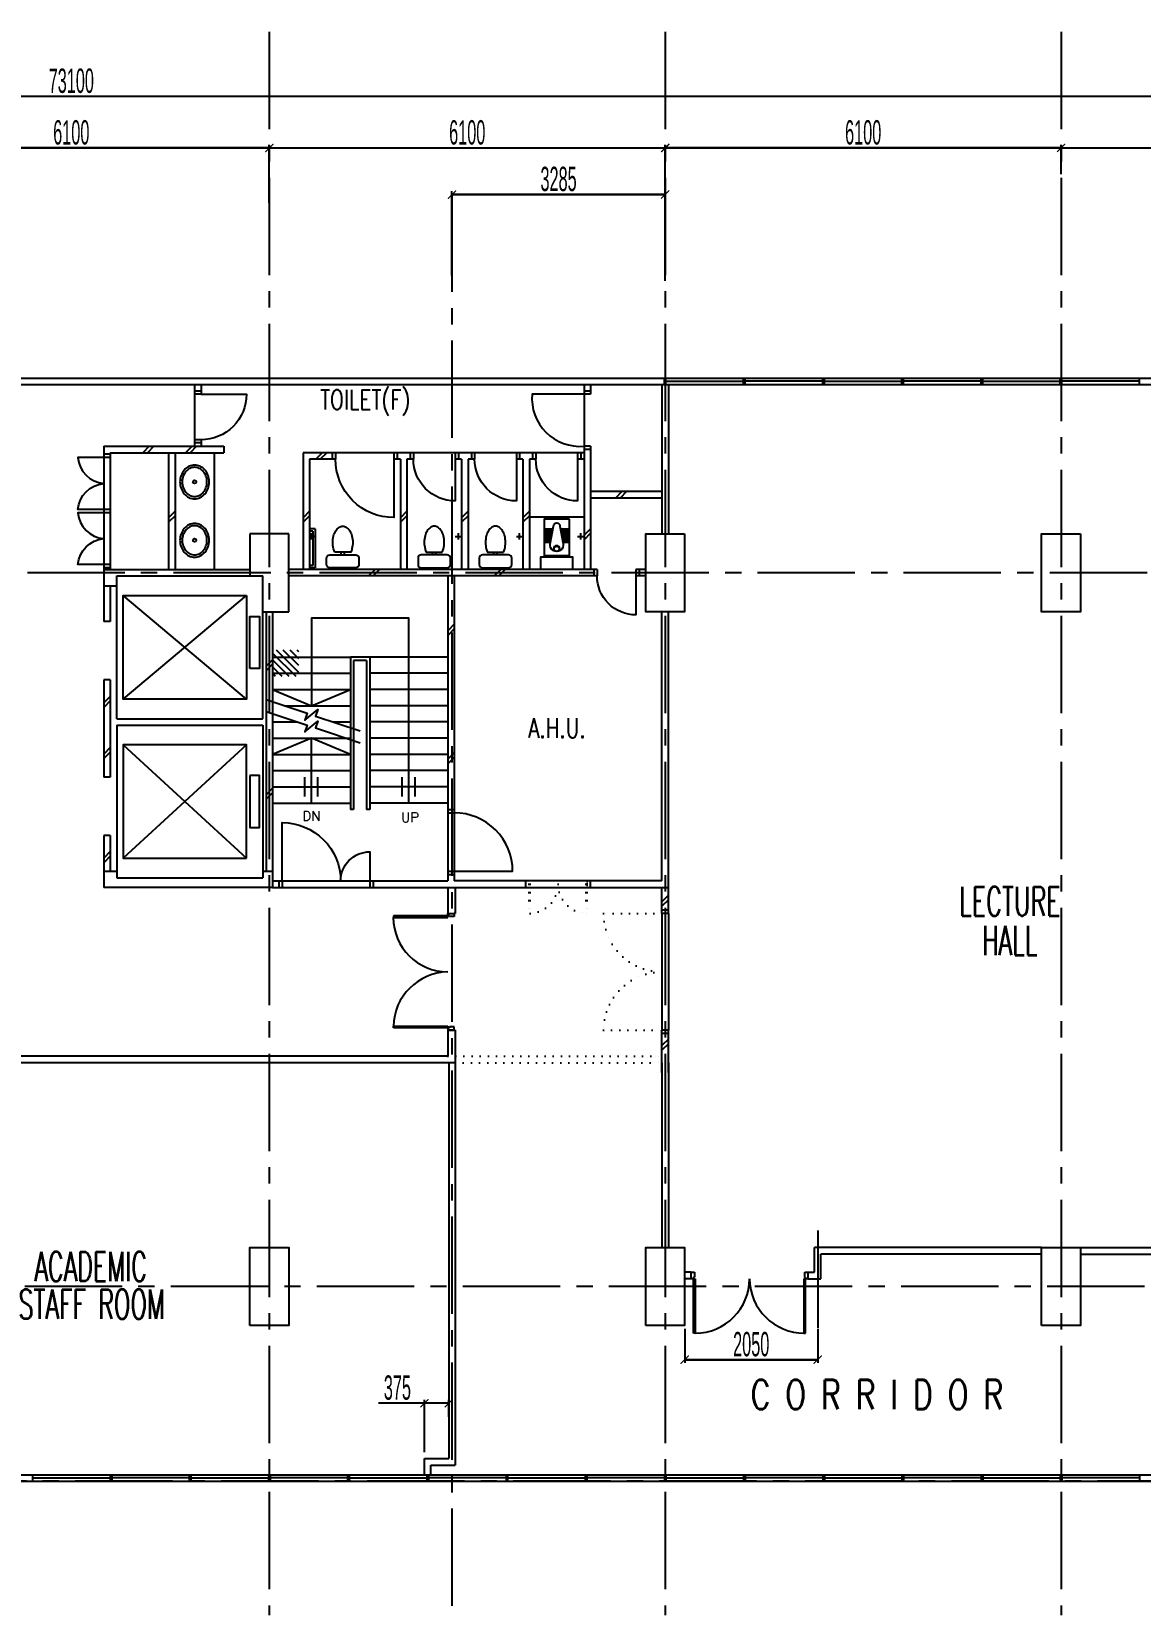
# Model space of a CAD drawing. Extents: x 41709 to 134796, y -159479 to -132526.
# Drawn here: x 87627 to 104707, y -156930 to -132526 of the extents above; entities that cross this region are included whole.
import ezdxf
from ezdxf.enums import TextEntityAlignment as Align

# ---------------------------------------------------------------- set-up
doc = ezdxf.new("R2010")
doc.units = 0
doc.header["$LTSCALE"] = 1000
doc.header["$MEASUREMENT"] = 0
doc.header["$PDMODE"] = 34
doc.header["$PDSIZE"] = -5
for name, pattern in [('CENTER2', [1.125, 0.75, -0.125, 0.125, -0.125]), ('DOT2', [0.125, 0, -0.125]), ('PHANTOM', [2.5, 1.25, -0.25, 0.25, -0.25, 0.25, -0.25])]:
    doc.linetypes.add(name, pattern=pattern)
doc.layers.get('DEFPOINTS').update_dxf_attribs({"linetype": 'CONTINUOUS'})
for name, color, linetype in [('DEMOLISHED', 3, 'DOT2'), ('DIM', 9, 'CONTINUOUS'), ('DIM3', 9, 'CONTINUOUS'), ('EX-WALL', 7, 'CONTINUOUS'), ('EX-WIN', 9, 'CONTINUOUS'), ('GRIDLINE', 8, 'PHANTOM'), ('LABEL', 4, 'CONTINUOUS'), ('NEUWALL', 3, 'CONTINUOUS')]:
    doc.layers.add(name, color=color, linetype=linetype)
doc.styles.add('R100', font='ic-romns.shx', dxfattribs={"width": 0.5, "height": 375})
doc.styles.add('ROMANS', font='SIMPLEX.shx')
doc.dimstyles.new('R100', dxfattribs={"dimtxt": 375, "dimasz": 125, "dimexe": 50, "dimexo": 50, "dimgap": 50, "dimtad": 1, "dimdec": 0, "dimzin": 0, "dimdsep": 46, "dimtxsty": 'R100', "dimblk": 'ARCHTICK', "dimcen": 0.09, "dimclrd": 8, "dimclre": 8, "dimclrt": 2, "dimadec": 0, "dimazin": 0, "dimtfac": 0.57971, "dimtdec": 0, "dimtofl": 0, "dimtmove": 0, "dimatfit": 3, "dimldrblk": 'ARCHTICK', "dimfxl": 0, "dimtolj": 1, "dimtzin": 0, "dimarcsym": 0})

# ---------------------------------------------------------------- blocks, each defined once
blk = doc.blocks.new('_ArchTick')
at = {"layer": 'NEUWALL', "color": 0, "const_width": 0.15}
blk.add_lwpolyline([(-0.5, -0.5), (0.5, 0.5)], dxfattribs=at)
blk = doc.blocks.new('*D80')
at = {"layer": 'DEFPOINTS', "color": 0}
for p in [(124787, -133521), (51687, -134770), (124787, -134796)]:
    blk.add_point(p, dxfattribs=at)
at = {"layer": 'DIM', "color": 8, "lineweight": -2}
for p, q in [((51687, -134720), (51687, -133471)), ((124787, -134746), (124787, -133471)), ((51687, -133521), (124787, -133521))]:
    blk.add_line(p, q, dxfattribs=at)
at = {"layer": 'DIM', "color": 8, "lineweight": -2, "xscale": 125, "yscale": 125, "zscale": 125, "rotation": 180}
blk.add_blockref('_ArchTick', (51687, -133521), dxfattribs=at)
at = {"layer": 'DIM', "color": 8, "lineweight": -2, "xscale": 125, "yscale": 125, "zscale": 125}
blk.add_blockref('_ArchTick', (124787, -133521), dxfattribs=at)
at = {"layer": 'DIM', "color": 2, "insert": (88237, -133284), "char_height": 375, "attachment_point": 5, "style": 'R100'}
blk.add_mtext('\\A1;73100', dxfattribs=at)
blk = doc.blocks.new('*D118')
at = {"layer": 'DEFPOINTS', "color": 0}
for p in [(97387, -135036), (94102, -136331), (97387, -136417)]:
    blk.add_point(p, dxfattribs=at)
at = {"layer": 'DIM', "color": 8, "lineweight": -2}
for p, q in [((94102, -136281), (94102, -134986)), ((94102, -135036), (97387, -135036)), ((97387, -136367), (97387, -134986))]:
    blk.add_line(p, q, dxfattribs=at)
at = {"layer": 'DIM', "color": 8, "lineweight": -2, "xscale": 125, "yscale": 125, "zscale": 125, "rotation": 180}
blk.add_blockref('_ArchTick', (94102, -135036), dxfattribs=at)
at = {"layer": 'DIM', "color": 8, "lineweight": -2, "xscale": 125, "yscale": 125, "zscale": 125}
blk.add_blockref('_ArchTick', (97387, -135036), dxfattribs=at)
at = {"layer": 'DIM', "color": 2, "insert": (95744, -134798), "char_height": 375, "attachment_point": 5, "style": 'R100'}
blk.add_mtext('\\A1;3285', dxfattribs=at)
blk = doc.blocks.new('*D117')
at = {"layer": 'DEFPOINTS', "color": 0}
for p in [(97387, -134318), (91287, -135088), (97387, -135088)]:
    blk.add_point(p, dxfattribs=at)
at = {"layer": 'DIM3', "color": 8, "lineweight": -2}
for p, q in [((91287, -135038), (91287, -134268)), ((91287, -134318), (97387, -134318)), ((97387, -135038), (97387, -134268))]:
    blk.add_line(p, q, dxfattribs=at)
at = {"layer": 'DIM3', "color": 8, "lineweight": -2, "xscale": 125, "yscale": 125, "zscale": 125, "rotation": 180}
blk.add_blockref('_ArchTick', (91287, -134318), dxfattribs=at)
at = {"layer": 'DIM3', "color": 8, "lineweight": -2, "xscale": 125, "yscale": 125, "zscale": 125}
blk.add_blockref('_ArchTick', (97387, -134318), dxfattribs=at)
at = {"layer": 'DIM3', "color": 2, "insert": (94337, -134080), "char_height": 375, "attachment_point": 5, "style": 'R100'}
blk.add_mtext('\\A1;6100', dxfattribs=at)
blk = doc.blocks.new('*D105')
at = {"layer": 'DEFPOINTS', "color": 0}
for p in [(85187, -134318), (85187, -135173), (91287, -135213)]:
    blk.add_point(p, dxfattribs=at)
at = {"layer": 'DIM', "color": 8, "lineweight": -2}
for p, q in [((85187, -135123), (85187, -134268)), ((91287, -134318), (85187, -134318)), ((91287, -135163), (91287, -134268))]:
    blk.add_line(p, q, dxfattribs=at)
at = {"layer": 'DIM', "color": 8, "lineweight": -2, "xscale": 125, "yscale": 125, "zscale": 125, "rotation": 180}
blk.add_blockref('_ArchTick', (85187, -134318), dxfattribs=at)
at = {"layer": 'DIM', "color": 8, "lineweight": -2, "xscale": 125, "yscale": 125, "zscale": 125}
blk.add_blockref('_ArchTick', (91287, -134318), dxfattribs=at)
at = {"layer": 'DIM', "color": 2, "insert": (88237, -134080), "char_height": 375, "attachment_point": 5, "style": 'R100'}
blk.add_mtext('\\A1;6100', dxfattribs=at)
blk = doc.blocks.new('*D115')
at = {"layer": 'DEFPOINTS', "color": 0}
for p in [(97687, -152464), (99737, -152464), (99737, -152991)]:
    blk.add_point(p, dxfattribs=at)
at = {"layer": 'DIM3', "color": 8, "lineweight": -2}
for p, q in [((97687, -152514), (97687, -153041)), ((99737, -152514), (99737, -153041)), ((97687, -152991), (99737, -152991))]:
    blk.add_line(p, q, dxfattribs=at)
at = {"layer": 'DIM3', "color": 8, "lineweight": -2, "xscale": 125, "yscale": 125, "zscale": 125, "rotation": 180}
blk.add_blockref('_ArchTick', (97687, -152991), dxfattribs=at)
at = {"layer": 'DIM3', "color": 8, "lineweight": -2, "xscale": 125, "yscale": 125, "zscale": 125}
blk.add_blockref('_ArchTick', (99737, -152991), dxfattribs=at)
at = {"layer": 'DIM3', "color": 2, "insert": (98712, -152753), "char_height": 375, "attachment_point": 5, "style": 'R100'}
blk.add_mtext('\\A1;2050', dxfattribs=at)
blk = doc.blocks.new('*D79')
at = {"layer": 'DEFPOINTS', "color": 0}
for p in [(103487, -134318), (97387, -134770), (103487, -134770)]:
    blk.add_point(p, dxfattribs=at)
at = {"layer": 'DIM', "color": 8, "lineweight": -2}
for p, q in [((97387, -134720), (97387, -134268)), ((97387, -134318), (103487, -134318)), ((103487, -134720), (103487, -134268))]:
    blk.add_line(p, q, dxfattribs=at)
at = {"layer": 'DIM', "color": 8, "lineweight": -2, "xscale": 125, "yscale": 125, "zscale": 125, "rotation": 180}
blk.add_blockref('_ArchTick', (97387, -134318), dxfattribs=at)
at = {"layer": 'DIM', "color": 8, "lineweight": -2, "xscale": 125, "yscale": 125, "zscale": 125}
blk.add_blockref('_ArchTick', (103487, -134318), dxfattribs=at)
at = {"layer": 'DIM', "color": 2, "insert": (100437, -134080), "char_height": 375, "attachment_point": 5, "style": 'R100'}
blk.add_mtext('\\A1;6100', dxfattribs=at)
blk = doc.blocks.new('*D161')
at = {"layer": 'DEFPOINTS', "color": 0}
for p in [(94052, -153661), (94052, -153919), (93677, -154464)]:
    blk.add_point(p, dxfattribs=at)
at = {"layer": 'NEUWALL', "color": 8, "lineweight": -2}
for p, q in [((93677, -153661), (92970, -153661)), ((93677, -154414), (93677, -153611)), ((94052, -153661), (93677, -153661)), ((94052, -153869), (94052, -153611))]:
    blk.add_line(p, q, dxfattribs=at)
at = {"layer": 'NEUWALL', "color": 8, "lineweight": -2, "xscale": 125, "yscale": 125, "zscale": 125, "rotation": 180}
blk.add_blockref('_ArchTick', (93677, -153661), dxfattribs=at)
at = {"layer": 'NEUWALL', "color": 8, "lineweight": -2, "xscale": 125, "yscale": 125, "zscale": 125}
blk.add_blockref('_ArchTick', (94052, -153661), dxfattribs=at)
at = {"layer": 'NEUWALL', "color": 7, "insert": (93261, -153423), "char_height": 375, "attachment_point": 5, "style": 'R100'}
blk.add_mtext('\\A1;375', dxfattribs=at)
blk = doc.blocks.new('*D162')
at = {"layer": 'DEFPOINTS', "color": 0}
for p in [(97687, -152710), (99737, -152710), (97687, -152991)]:
    blk.add_point(p, dxfattribs=at)
at = {"layer": 'NEUWALL', "color": 8, "lineweight": -2}
for p, q in [((97687, -152760), (97687, -153041)), ((99737, -152760), (99737, -153041)), ((99737, -152991), (97687, -152991))]:
    blk.add_line(p, q, dxfattribs=at)
at = {"layer": 'NEUWALL', "color": 8, "lineweight": -2, "xscale": 125, "yscale": 125, "zscale": 125, "rotation": 180}
blk.add_blockref('_ArchTick', (97687, -152991), dxfattribs=at)
at = {"layer": 'NEUWALL', "color": 8, "lineweight": -2, "xscale": 125, "yscale": 125, "zscale": 125}
blk.add_blockref('_ArchTick', (99737, -152991), dxfattribs=at)
at = {"layer": 'NEUWALL', "color": 7, "insert": (98712, -152753), "char_height": 375, "attachment_point": 5, "style": 'R100'}
blk.add_mtext('\\A1;2050', dxfattribs=at)
blk = doc.blocks.new('*D188')
at = {"layer": 'DEFPOINTS', "color": 0}
for p in [(85187, -134318), (91287, -134318), (91287, -134318)]:
    blk.add_point(p, dxfattribs=at)
at = {"layer": 'NEUWALL', "color": 8, "lineweight": -2}
for p, q in [((85187, -134268), (85187, -134268)), ((85187, -134318), (91287, -134318))]:
    blk.add_line(p, q, dxfattribs=at)
at = {"layer": 'NEUWALL', "color": 8, "lineweight": -2, "xscale": 125, "yscale": 125, "zscale": 125, "rotation": 180}
blk.add_blockref('_ArchTick', (85187, -134318), dxfattribs=at)
at = {"layer": 'NEUWALL', "color": 8, "lineweight": -2, "xscale": 125, "yscale": 125, "zscale": 125}
blk.add_blockref('_ArchTick', (91287, -134318), dxfattribs=at)
at = {"layer": 'NEUWALL', "color": 7, "insert": (88237, -134080), "char_height": 375, "attachment_point": 5, "style": 'R100'}
blk.add_mtext('\\A1;6100', dxfattribs=at)
blk = doc.blocks.new('*D189')
at = {"layer": 'DEFPOINTS', "color": 0}
for p in [(91287, -134318), (97387, -134318), (97387, -134318)]:
    blk.add_point(p, dxfattribs=at)
at = {"layer": 'NEUWALL', "color": 8, "lineweight": -2}
blk.add_line((91287, -134318), (97387, -134318), dxfattribs=at)
at = {"layer": 'NEUWALL', "color": 8, "lineweight": -2, "xscale": 125, "yscale": 125, "zscale": 125, "rotation": 180}
blk.add_blockref('_ArchTick', (91287, -134318), dxfattribs=at)
at = {"layer": 'NEUWALL', "color": 8, "lineweight": -2, "xscale": 125, "yscale": 125, "zscale": 125}
blk.add_blockref('_ArchTick', (97387, -134318), dxfattribs=at)
at = {"layer": 'NEUWALL', "color": 7, "insert": (94337, -134080), "char_height": 375, "attachment_point": 5, "style": 'R100'}
blk.add_mtext('\\A1;6100', dxfattribs=at)
blk = doc.blocks.new('*D190')
at = {"layer": 'DEFPOINTS', "color": 0}
for p in [(94102, -135036), (94102, -135036), (97387, -135036)]:
    blk.add_point(p, dxfattribs=at)
at = {"layer": 'NEUWALL', "color": 8, "lineweight": -2}
blk.add_line((97387, -135036), (94102, -135036), dxfattribs=at)
at = {"layer": 'NEUWALL', "color": 8, "lineweight": -2, "xscale": 125, "yscale": 125, "zscale": 125, "rotation": 180}
blk.add_blockref('_ArchTick', (94102, -135036), dxfattribs=at)
at = {"layer": 'NEUWALL', "color": 8, "lineweight": -2, "xscale": 125, "yscale": 125, "zscale": 125}
blk.add_blockref('_ArchTick', (97387, -135036), dxfattribs=at)
at = {"layer": 'NEUWALL', "color": 7, "insert": (95744, -134798), "char_height": 375, "attachment_point": 5, "style": 'R100'}
blk.add_mtext('\\A1;3285', dxfattribs=at)
blk = doc.blocks.new('*D191')
at = {"layer": 'DEFPOINTS', "color": 0}
for p in [(97387, -134318), (97387, -134318), (103487, -134318)]:
    blk.add_point(p, dxfattribs=at)
at = {"layer": 'NEUWALL', "color": 8, "lineweight": -2}
blk.add_line((103487, -134318), (97387, -134318), dxfattribs=at)
at = {"layer": 'NEUWALL', "color": 8, "lineweight": -2, "xscale": 125, "yscale": 125, "zscale": 125, "rotation": 180}
blk.add_blockref('_ArchTick', (97387, -134318), dxfattribs=at)
at = {"layer": 'NEUWALL', "color": 8, "lineweight": -2, "xscale": 125, "yscale": 125, "zscale": 125}
blk.add_blockref('_ArchTick', (103487, -134318), dxfattribs=at)
at = {"layer": 'NEUWALL', "color": 7, "insert": (100437, -134080), "char_height": 375, "attachment_point": 5, "style": 'R100'}
blk.add_mtext('\\A1;6100', dxfattribs=at)
blk = doc.blocks.new('*D201')
at = {"layer": 'DEFPOINTS', "color": 0}
for p in [(103487, -134318), (124849, -134255), (124849, -134318)]:
    blk.add_point(p, dxfattribs=at)
at = {"layer": 'NEUWALL', "color": 8, "lineweight": -2}
for p, q in [((103487, -134318), (124849, -134318)), ((124849, -134305), (124849, -134368))]:
    blk.add_line(p, q, dxfattribs=at)
at = {"layer": 'NEUWALL', "color": 8, "lineweight": -2, "xscale": 125, "yscale": 125, "zscale": 125, "rotation": 180}
blk.add_blockref('_ArchTick', (103487, -134318), dxfattribs=at)
at = {"layer": 'NEUWALL', "color": 8, "lineweight": -2, "xscale": 125, "yscale": 125, "zscale": 125}
blk.add_blockref('_ArchTick', (124849, -134318), dxfattribs=at)
at = {"layer": 'NEUWALL', "color": 7, "insert": (114168, -134080), "char_height": 375, "attachment_point": 5, "style": 'R100'}
blk.add_mtext('\\A1;21363', dxfattribs=at)
blk = doc.blocks.new('*D202')
at = {"layer": 'DEFPOINTS', "color": 0}
for p in [(51687, -133471), (124787, -133459), (124787, -133521)]:
    blk.add_point(p, dxfattribs=at)
at = {"layer": 'NEUWALL', "color": 8, "lineweight": -2}
for p, q in [((51687, -133521), (51687, -133571)), ((51687, -133521), (124787, -133521)), ((124787, -133509), (124787, -133571))]:
    blk.add_line(p, q, dxfattribs=at)
at = {"layer": 'NEUWALL', "color": 8, "lineweight": -2, "xscale": 125, "yscale": 125, "zscale": 125, "rotation": 180}
blk.add_blockref('_ArchTick', (51687, -133521), dxfattribs=at)
at = {"layer": 'NEUWALL', "color": 8, "lineweight": -2, "xscale": 125, "yscale": 125, "zscale": 125}
blk.add_blockref('_ArchTick', (124787, -133521), dxfattribs=at)
at = {"layer": 'NEUWALL', "color": 7, "insert": (88237, -133284), "char_height": 375, "attachment_point": 5, "style": 'R100'}
blk.add_mtext('\\A1;73100', dxfattribs=at)

msp = doc.modelspace()

# ---------------------------------------------------------------- hatches: boundary and pattern name
at = {"layer": 'DIM3'}
h = msp.add_hatch(dxfattribs=at)
h.set_pattern_fill('ANSI31', scale=600, angle=90, style=0)
h.set_pattern_definition([(135, (0, -30824.81), (-53.03301, -53.03301), [])])
h.paths.add_polyline_path([(91741.3, -142055.2), (91486.7, -142055.2), (91486.7, -142459.8), (91741.3, -142459.8)])
h.paths.add_polyline_path([(91486.7, -142055.2), (91336.7, -142055.2), (91336.7, -142459.8), (91486.7, -142459.8)])

# ---------------------------------------------------------------- linework, layer by layer
at = {"layer": 'DEMOLISHED', "color": 7}
for p, q in [((95236.7, -145613.6), (95236.7, -145713.6)), ((95286.7, -145613.6), (95286.7, -145713.6)), ((95286.7, -145663.6), (95286.7, -146113.6)), ((95306.7, -145663.6), (95306.7, -146113.2)), ((96166.7, -145663.6), (96166.7, -146113.2)), ((96186.7, -145663.6), (96186.7, -146113.6)), ((95306.7, -146113.2), (95286.7, -146113.6)), ((96166.7, -146113.2), (96186.7, -146113.6)), ((94036.7, -148313.6), (97336.7, -148313.6)), ((94151.7, -148413.6), (97336.7, -148413.6))]:
    msp.add_line(p, q, dxfattribs=at)
at = {"layer": 'DEMOLISHED', "color": 7, "ltscale": 0.25}
for p, q in [((96186.7, -145613.6), (96186.7, -145713.6)), ((96186.7, -145613.6), (96186.7, -145713.6)), ((96236.7, -145613.6), (96236.7, -145713.6)), ((96236.7, -145613.6), (96236.7, -145713.6))]:
    msp.add_line(p, q, dxfattribs=at)
at = {"layer": 'DEMOLISHED', "color": 7}
msp.add_lwpolyline([(97336.7, -146113.6), (96436.7, -146113.6, 0.4142136), (97336.7, -147013.6, 0.4142136), (96436.7, -147913.6), (97336.7, -147913.6)], format="xyb", dxfattribs=at)
for centre, start, end in [((95286.7, -145663.6), 272.54732, 0), ((96186.7, -145663.6), 180, 267.45268)]:
    msp.add_arc(centre, 450, start, end, dxfattribs=at)
at = {"layer": 'EX-WALL', "color": 7}
for p, q in [((90136.7, -137963.6), (90136.7, -138113.6)), ((90236.7, -138063.6), (90136.7, -138063.6)), ((90236.7, -138113.6), (90136.7, -138113.6)), ((90136.7, -138113.6), (90136.7, -138813.6)), ((90236.7, -137963.6), (90236.7, -138113.6)), ((96136.7, -137963.6), (96136.7, -138113.6)), ((96236.7, -138063.6), (96136.7, -138063.6)), ((96236.7, -138113.6), (96136.7, -138113.6)), ((96136.7, -138113.6), (96136.7, -138913.6)), ((96236.7, -137963.6), (96236.7, -138113.6)), ((97336.7, -137963.6), (97336.7, -140263.6)), ((97436.7, -137963.6), (97436.7, -140263.6)), ((90136.7, -138763.6), (90136.7, -138913.6)), ((90236.7, -138813.6), (90136.7, -138813.6)), ((90236.7, -138813.6), (90236.7, -138913.6)), ((88736.7, -138913.6), (90586.7, -138913.6)), ((88736.7, -138913.6), (88736.7, -139088.6)), ((88736.7, -139013.6), (88736.7, -139088.6)), ((88836.7, -139038.6), (88736.7, -139038.6)), ((88836.7, -139088.6), (88736.7, -139088.6)), ((88736.7, -139088.6), (88736.7, -139888.6)), ((88836.7, -139013.6), (90586.7, -139013.6)), ((88836.7, -139013.6), (88836.7, -139088.6)), ((88836.7, -139088.6), (88836.7, -139888.6)), ((89439, -138913.6), (89339.9, -139013.6)), ((89509.4, -138913.6), (89410.3, -139013.6)), ((89736.7, -139013.6), (89736.7, -140813.6)), ((89836.7, -139013.6), (89836.7, -140813.6)), ((90097.2, -138913.6), (89998.1, -139013.6)), ((90167.6, -138913.6), (90068.5, -139013.6)), ((90236.7, -138863.6), (90136.7, -138863.6)), ((90436.7, -139013.6), (90436.7, -140813.6)), ((90586.7, -138913.6), (90586.7, -139013.6)), ((91807.7, -139013.6), (91807.7, -140813.6)), ((92307.7, -139013.6), (91807.7, -139013.6)), ((92101.9, -139013.6), (92002.8, -139113.6)), ((92172.3, -139013.6), (92073.2, -139113.6)), ((92257.7, -139013.6), (92257.7, -139113.6)), ((93207.7, -139013.6), (92307.7, -139013.6)), ((93207.7, -139013.6), (92307.7, -139013.6)), ((92307.7, -139013.6), (92307.7, -139113.6)), ((93507.7, -139013.6), (93207.7, -139013.6)), ((93207.7, -139013.6), (93207.7, -139113.6)), ((93257.7, -139013.6), (93257.7, -139113.6)), ((93457.7, -139013.6), (93457.7, -139113.6)), ((93507.7, -139013.6), (93507.7, -139113.6)), ((94150.7, -139013.6), (93507.7, -139013.6)), ((94450.7, -139013.6), (94150.7, -139013.6)), ((94150.7, -139013.6), (94150.7, -139113.6)), ((94200.7, -139013.6), (94200.7, -139113.6)), ((94400.7, -139013.6), (94400.7, -139113.6)), ((94450.7, -139013.6), (94450.7, -139113.6)), ((95093.7, -139013.6), (94450.7, -139013.6)), ((95393.7, -139013.6), (95093.7, -139013.6)), ((95093.7, -139013.6), (95093.7, -139113.6)), ((95143.7, -139013.6), (95143.7, -139113.6)), ((95343.7, -139013.6), (95343.7, -139113.6)), ((96036.7, -139013.6), (95393.7, -139013.6)), ((95393.7, -139013.6), (95393.7, -139113.6)), ((96136.7, -139013.6), (96036.7, -139013.6)), ((96036.7, -139013.6), (96036.7, -139113.6)), ((96086.7, -139013.6), (96086.7, -139113.6)), ((96136.7, -138913.6), (96136.7, -140813.6)), ((96236.7, -138913.6), (96136.7, -138913.6)), ((96236.7, -138963.6), (96136.7, -138963.6)), ((96236.7, -138913.6), (96236.7, -140813.6)), ((91907.7, -139113.6), (91907.7, -140813.6)), ((92307.7, -139113.6), (91907.7, -139113.6)), ((93307.7, -139113.6), (93207.7, -139113.6)), ((93307.7, -139113.6), (93307.7, -140813.6)), ((93407.7, -139113.6), (93407.7, -140813.6)), ((93507.7, -139113.6), (93407.7, -139113.6)), ((94250.7, -139113.6), (94150.7, -139113.6)), ((94250.7, -139113.6), (94250.7, -140813.6)), ((94350.7, -139113.6), (94350.7, -140813.6)), ((94450.7, -139113.6), (94350.7, -139113.6)), ((95193.7, -139113.6), (95093.7, -139113.6)), ((95193.7, -139113.6), (95193.7, -140813.6)), ((95293.7, -139113.6), (95293.7, -140813.6)), ((95393.7, -139113.6), (95293.7, -139113.6)), ((96136.7, -139113.6), (96036.7, -139113.6)), ((97336.7, -139613.6), (96236.7, -139613.6)), ((97336.7, -139713.6), (96236.7, -139713.6)), ((96720, -139613.6), (96620.9, -139713.6)), ((96790.4, -139613.6), (96691.3, -139713.6)), ((88836.7, -139888.6), (88736.7, -139888.6)), ((88736.7, -139888.6), (88736.7, -139938.6)), ((88736.7, -139888.6), (88736.7, -139938.6)), ((88736.7, -139888.6), (88736.7, -139938.6)), ((88736.7, -139938.6), (88736.7, -140738.6)), ((88836.7, -139938.6), (88736.7, -139938.6)), ((88836.7, -139888.6), (88836.7, -139938.6)), ((88836.7, -139938.6), (88836.7, -140738.6)), ((89836.7, -139914.9), (89736.7, -140015.8)), ((89836.7, -139986), (89736.7, -140086.9)), ((91907.7, -139914.9), (91807.7, -140015.8)), ((91907.7, -139986), (91807.7, -140086.9)), ((93407.7, -139914.9), (93307.7, -140015.8)), ((93407.7, -139986), (93307.7, -140086.9)), ((94350.7, -139914.9), (94250.7, -140015.8)), ((94350.7, -139986), (94250.7, -140086.9)), ((95293.7, -139914.9), (95193.7, -140015.8)), ((95293.7, -139986), (95193.7, -140086.9)), ((95293.7, -140003.6), (96136.7, -140003.6)), ((90986.7, -140263.6), (90986.7, -140913.6)), ((91586.7, -140263.6), (90986.7, -140263.6)), ((91586.7, -141463.6), (91586.7, -140263.6)), ((91992.7, -140188.6), (91907.7, -140188.6)), ((91957.7, -140223.6), (91907.7, -140223.6)), ((92007.7, -140303.6), (91907.7, -140303.6)), ((91934.6, -140353.6), (91934.6, -140253.6)), ((91957.7, -140223.6), (91957.7, -140753.6)), ((91992.7, -140188.6), (91992.7, -140788.6)), ((94150.7, -140303.6), (94250.7, -140303.6)), ((94200.7, -140353.6), (94200.7, -140253.6)), ((95093.7, -140303.6), (95193.7, -140303.6)), ((95143.7, -140353.6), (95143.7, -140253.6)), ((95649.5, -140210.6), (95530.2, -140210.6)), ((95646.2, -140230.6), (95530.2, -140230.6)), ((95642.9, -140250.6), (95530.2, -140250.6)), ((95639.5, -140270.6), (95530.2, -140270.6)), ((95636.2, -140290.6), (95530.2, -140290.6)), ((95632.9, -140310.6), (95530.2, -140310.6)), ((95900.2, -140210.6), (95780.9, -140210.6)), ((95900.2, -140230.6), (95784.2, -140230.6)), ((95900.2, -140250.6), (95787.5, -140250.6)), ((95900.2, -140270.6), (95790.9, -140270.6)), ((95900.2, -140290.6), (95794.2, -140290.6)), ((95900.2, -140310.6), (95797.5, -140310.6)), ((96036.7, -140303.6), (96136.7, -140303.6)), ((96086.7, -140353.6), (96086.7, -140253.6)), ((96236.7, -140184.7), (96136.7, -140285.6)), ((96236.7, -140255.7), (96136.7, -140356.6)), ((92394.2, -140588.6), (92394.2, -140546.1)), ((92444.2, -140588.6), (92444.2, -140546.1)), ((93804.2, -140588.6), (93804.2, -140546.1)), ((93854.2, -140588.6), (93854.2, -140546.1)), ((94747.2, -140588.6), (94747.2, -140546.1)), ((94797.2, -140588.6), (94797.2, -140546.1)), ((95629.5, -140330.6), (95530.2, -140330.6)), ((95626.2, -140350.6), (95530.2, -140350.6)), ((95622.9, -140370.6), (95530.2, -140370.6)), ((95900.2, -140330.6), (95800.9, -140330.6)), ((95900.2, -140350.6), (95804.2, -140350.6)), ((95900.2, -140370.6), (95807.5, -140370.6)), ((88736.7, -140688.6), (88736.7, -141613.6)), ((88836.7, -140738.6), (88736.7, -140738.6)), ((88836.7, -140788.6), (88736.7, -140788.6)), ((88836.7, -140738.6), (88836.7, -140813.6)), ((91957.7, -140753.6), (91907.7, -140753.6)), ((91992.7, -140788.6), (91907.7, -140788.6)), ((95690.2, -140596.6), (95690.2, -140616.6)), ((95740.2, -140596.6), (95740.2, -140616.6)), ((88736.7, -140813.6), (90986.7, -140813.6)), ((88936.7, -140913.6), (91186.7, -140913.6)), ((88936.7, -143113.6), (88936.7, -140913.6)), ((91186.7, -143113.6), (91186.7, -140913.6)), ((96336.7, -140813.6), (91586.7, -140813.6)), ((96336.7, -140913.6), (91586.7, -140913.6)), ((92916.5, -140813.6), (92817.4, -140913.6)), ((92986.9, -140813.6), (92887.8, -140913.6)), ((94036.7, -140913.6), (94036.7, -144563.6)), ((94136.7, -140913.6), (94136.7, -144563.6)), ((94853, -140813.6), (94753.9, -140913.6)), ((94923.4, -140813.6), (94824.3, -140913.6)), ((96286.7, -140813.6), (96286.7, -140913.6)), ((96336.7, -140813.6), (96336.7, -140913.6)), ((96936.7, -140813.6), (96936.7, -140913.6)), ((97086.7, -140813.6), (96936.7, -140813.6)), ((97086.7, -140913.6), (96936.7, -140913.6)), ((96986.7, -140813.6), (96986.7, -140913.6)), ((88736.7, -141063.6), (88936.7, -141063.6)), ((88836.7, -141063.6), (88836.7, -141613.6)), ((89036.7, -142813.6), (90936.7, -141213.6)), ((90936.7, -142813.6), (89036.7, -141213.6)), ((91186.7, -141463.6), (91586.7, -141463.6)), ((91236.7, -141463.6), (91236.7, -145463.6)), ((91336.7, -141463.6), (91336.7, -145713.6)), ((97336.7, -145613.6), (97336.7, -141463.6)), ((97436.7, -146113.6), (97436.7, -141463.6)), ((88836.7, -141613.6), (88736.7, -141613.6)), ((94136.7, -141658), (94036.7, -141758.9)), ((94136.7, -141729), (94036.7, -141830)), ((91336.7, -142204.1), (91236.7, -142305)), ((91336.7, -142275.1), (91236.7, -142376)), ((91336.7, -142163.6), (92536.7, -142163.6)), ((92536.7, -142163.6), (92536.7, -144513.6)), ((92836.7, -142163.6), (92536.7, -142163.6)), ((92586.7, -142213.6), (92586.7, -144513.6)), ((92786.7, -142213.6), (92586.7, -142213.6)), ((92786.7, -142213.6), (92786.7, -144513.6)), ((92836.7, -142163.6), (92836.7, -144513.6)), ((94036.7, -142163.6), (92836.7, -142163.6)), ((88736.7, -142513.6), (88736.7, -144013.6)), ((88836.7, -142513.6), (88736.7, -142513.6)), ((88836.7, -142513.6), (88836.7, -144013.6)), ((91336.7, -142413.6), (92536.7, -142413.6)), ((94036.7, -142413.6), (92836.7, -142413.6)), ((91336.7, -142663.6), (92536.7, -142663.6)), ((94036.7, -142663.6), (92836.7, -142663.6)), ((88836.7, -142768.6), (88736.7, -142869.5)), ((88836.7, -142839.6), (88736.7, -142940.5)), ((91521.3, -142913.6), (92536.7, -142913.6)), ((94036.7, -142913.6), (92836.7, -142913.6)), ((88936.7, -143113.6), (91186.7, -143113.6)), ((88936.7, -143213.6), (88936.7, -145563.6)), ((88936.7, -143213.6), (91186.7, -143213.6)), ((91186.7, -143213.6), (91186.7, -145563.6)), ((91336.7, -143163.6), (91724, -143163.6)), ((92020, -143163.6), (92029.8, -143163.6)), ((92271.8, -143163.6), (92536.7, -143163.6)), ((94036.7, -143163.6), (92836.7, -143163.6)), ((91336.7, -143413.6), (92536.7, -143413.6)), ((94036.7, -143413.6), (92836.7, -143413.6)), ((88836.7, -143556.8), (88736.7, -143657.7)), ((88836.7, -143627.8), (88736.7, -143728.7)), ((90936.7, -143513.6), (89036.7, -145263.6)), ((89036.7, -143513.6), (90936.7, -145263.6)), ((91336.7, -143663.6), (92536.7, -143663.6)), ((94036.7, -143663.6), (92836.7, -143663.6)), ((94136.7, -143634.2), (94036.7, -143735.1)), ((94136.7, -143705.3), (94036.7, -143806.2)), ((91336.7, -143913.6), (92536.7, -143913.6)), ((94036.7, -143913.6), (92836.7, -143913.6)), ((88836.7, -144013.6), (88736.7, -144013.6)), ((91336.7, -144183.5), (91236.7, -144284.4)), ((91336.7, -144163.6), (92536.7, -144163.6)), ((91836.7, -144313.6), (91836.7, -144013.6)), ((92036.7, -144313.6), (92036.7, -144013.6)), ((94036.7, -144163.6), (92836.7, -144163.6)), ((93336.7, -144313.6), (93336.7, -144013.6)), ((93536.7, -144313.6), (93536.7, -144013.6)), ((91336.7, -144254.5), (91236.7, -144355.4)), ((91336.7, -144413.6), (92536.7, -144413.6)), ((94036.7, -144413.6), (92836.7, -144413.6)), ((92586.7, -144513.6), (92536.7, -144513.6)), ((92836.7, -144513.6), (92786.7, -144513.6)), ((94036.7, -144513.6), (94136.7, -144513.6)), ((94036.7, -144563.6), (94136.7, -144563.6)), ((94036.7, -144563.6), (94036.7, -145463.6)), ((94136.7, -144563.6), (94136.7, -145463.6)), ((88836.7, -144913.6), (88736.7, -144913.6)), ((88736.7, -144913.6), (88736.7, -145713.6)), ((88836.7, -144913.6), (88836.7, -145463.6)), ((88836.7, -145161.8), (88736.7, -145262.7)), ((88836.7, -145232.8), (88736.7, -145333.7)), ((88736.7, -145463.6), (88936.7, -145463.6)), ((88936.7, -145563.6), (91186.7, -145563.6)), ((91186.7, -145463.6), (91336.7, -145463.6)), ((91336.7, -145613.6), (91486.7, -145613.6)), ((91436.7, -145613.6), (91436.7, -145713.6)), ((91486.7, -145613.6), (92836.7, -145613.6)), ((91486.7, -145613.6), (91486.7, -145713.6)), ((92836.7, -145613.6), (92836.7, -145713.6)), ((92836.7, -145613.6), (94036.7, -145613.6)), ((92886.7, -145613.6), (92886.7, -145713.6)), ((94036.7, -145463.6), (94136.7, -145463.6)), ((94036.7, -145463.6), (94036.7, -145613.6)), ((94036.7, -145513.6), (94136.7, -145513.6)), ((94136.7, -145463.6), (94136.7, -145613.6)), ((97336.7, -145613.6), (94136.7, -145613.6)), ((91336.7, -145713.6), (88736.7, -145713.6)), ((91336.7, -145713.6), (91486.7, -145713.6)), ((91486.7, -145713.6), (92836.7, -145713.6)), ((92836.7, -145713.6), (97436.7, -145713.6)), ((97336.7, -146113.6), (97336.7, -145713.6)), ((97436.7, -145832.2), (97336.7, -145933.1)), ((97436.7, -145903.2), (97336.7, -146004.1)), ((94036.7, -148313.6), (84679.2, -148313.6)), ((94151.7, -148413.6), (84679.2, -148413.6))]:
    msp.add_line(p, q, dxfattribs=at)
for points in [[(90236.7, -138113.6), (90936.7, -138113.6, -0.4142136), (90236.7, -138813.6, -0.4142136)], [(96136.7, -138113.6), (95336.7, -138113.6, 0.4659903), (96136.7, -138913.6)], [(88736.7, -139088.6), (88336.7, -139088.6, 0.3624369), (88736.7, -139488.6, 0.3624369)], [(93207.7, -139113.6), (93207.7, -140013.6, -0.4142136), (92307.7, -139113.6, -0.4142136)], [(94150.7, -139113.6), (94150.7, -139756.6, -0.4142136), (93507.7, -139113.6)], [(95093.7, -139113.6), (95093.7, -139756.6, -0.4142136), (94450.7, -139113.6)], [(96036.7, -139113.6), (96036.7, -139756.6, -0.4142136), (95393.7, -139113.6)], [(88736.7, -139888.6), (88336.7, -139888.6, -0.3624369), (88736.7, -139488.6, -0.3624369)], [(88736.7, -139938.6), (88336.7, -139938.6, 0.3624369), (88736.7, -140338.6, 0.3624369)], [(88736.7, -140738.6), (88336.7, -140738.6, -0.3624369), (88736.7, -140338.6, -0.3624369)], [(96936.7, -140913.6), (96936.7, -141513.6, -0.4142136), (96336.7, -140913.6, -0.4142136)], [(91486.7, -145613.6), (91486.7, -144713.6, -0.4142136), (92386.7, -145613.6, -0.4142136), (92836.7, -145163.6), (92836.7, -145613.6)], [(94136.7, -145463.6), (95036.7, -145463.6, 0.4142136), (94136.7, -144563.6)]]:
    msp.add_lwpolyline(points, format="xyb", dxfattribs=at)
for points in [[(89911.7, -139463.6, 0.0843188), (89928.6, -139562.9, 0.0914489), (89975.6, -139645.3, 0.103746), (90050.2, -139703.6, 0.1145045), (90136.7, -139723.6, 0.1145045), (90223.2, -139703.6, 0.103746), (90297.8, -139645.3, 0.0914489), (90344.8, -139562.9, 0.0843188), (90361.7, -139463.6, 0.0843188), (90344.8, -139364.3, 0.0914489), (90297.8, -139282, 0.103746), (90223.2, -139223.7, 0.1145045), (90136.7, -139203.6, 0.1145045), (90050.2, -139223.7, 0.103746), (89975.6, -139282, 0.0914489), (89928.6, -139364.3, 0.0843188)], [(89946.7, -139463.6, 0.0843188), (89961.6, -139551.4, 0.0914489), (90002.3, -139622.7, 0.103746), (90065.7, -139672.1, 0.1145045), (90136.7, -139688.6, 0.1145045), (90207.7, -139672.1, 0.103746), (90271.1, -139622.7, 0.0914489), (90311.8, -139551.4, 0.0843188), (90326.7, -139463.6, 0.0843188), (90311.8, -139375.9, 0.0914489), (90271.1, -139304.5, 0.103746), (90207.7, -139255.1, 0.1145045), (90136.7, -139238.6, 0.1145045), (90065.7, -139255.1, 0.103746), (90002.3, -139304.5, 0.0914489), (89961.6, -139375.9, 0.0843188)], [(89911.7, -140363.6, 0.0843188), (89928.6, -140462.9, 0.0914489), (89975.6, -140545.3, 0.103746), (90050.2, -140603.6, 0.1145045), (90136.7, -140623.6, 0.1145045), (90223.2, -140603.6, 0.103746), (90297.8, -140545.3, 0.0914489), (90344.8, -140462.9, 0.0843188), (90361.7, -140363.6, 0.0843188), (90344.8, -140264.3, 0.0914489), (90297.8, -140182, 0.103746), (90223.2, -140123.7, 0.1145045), (90136.7, -140103.6, 0.1145045), (90050.2, -140123.7, 0.103746), (89975.6, -140182, 0.0914489), (89928.6, -140264.3, 0.0843188)], [(89946.7, -140363.6, 0.0843188), (89961.6, -140451.4, 0.0914489), (90002.3, -140522.7, 0.103746), (90065.7, -140572.1, 0.1145045), (90136.7, -140588.6, 0.1145045), (90207.7, -140572.1, 0.103746), (90271.1, -140522.7, 0.0914489), (90311.8, -140451.4, 0.0843188), (90326.7, -140363.6, 0.0843188), (90311.8, -140275.9, 0.0914489), (90271.1, -140204.5, 0.103746), (90207.7, -140155.1, 0.1145045), (90136.7, -140138.6, 0.1145045), (90065.7, -140155.1, 0.103746), (90002.3, -140204.5, 0.0914489), (89961.6, -140275.9, 0.0843188)], [(92295.7, -140546.1, -0.0481122), (92277.6, -140496.1, -0.0625733), (92265.1, -140396.1, -0.0625733), (92277.6, -140296.1, -0.0757441), (92310.2, -140219.3, -0.1070882), (92364.6, -140162.7, -0.1490143), (92419.2, -140146.1, -0.1490143), (92473.7, -140162.7, -0.1070882), (92528.1, -140219.3, -0.0757441), (92560.7, -140296.1, -0.0625733), (92573.3, -140396.1, -0.0625733), (92560.7, -140496.1, -0.0481122), (92542.7, -140546.1)], [(93952.7, -140546.1, 0.0481122), (93970.7, -140496.1, 0.0625733), (93983.3, -140396.1, 0.0625733), (93970.7, -140296.1, 0.0757441), (93938.2, -140219.3, 0.1070882), (93883.7, -140162.7, 0.1490143), (93829.2, -140146.1, 0.1490143), (93774.7, -140162.7, 0.1070882), (93720.2, -140219.3, 0.0757441), (93687.7, -140296.1, 0.0625733), (93675.1, -140396.1, 0.0625733), (93687.7, -140496.1, 0.0481122), (93705.7, -140546.1)], [(94895.7, -140546.1, 0.0481122), (94913.7, -140496.1, 0.0625733), (94926.3, -140396.1, 0.0625733), (94913.7, -140296.1, 0.0757441), (94881.2, -140219.3, 0.1070882), (94826.7, -140162.7, 0.1490143), (94772.2, -140146.1, 0.1490143), (94717.7, -140162.7, 0.1070882), (94663.2, -140219.3, 0.0757441), (94630.7, -140296.1, 0.0625733), (94618.1, -140396.1, 0.0625733), (94630.7, -140496.1, 0.0481122), (94648.7, -140546.1)], [(95815.2, -140416.6, -1.2), (95615.2, -140416.6), (95665.2, -140146.6, -1), (95765.2, -140146.6)], [(92219.2, -140788.6, -0.4142136), (92169.2, -140738.6), (92169.2, -140638.6, -0.4142136), (92219.2, -140588.6), (92619.2, -140588.6, -0.4142136), (92669.2, -140638.6), (92669.2, -140738.6, -0.4142136), (92619.2, -140788.6)], [(94029.2, -140788.6, 0.4142136), (94079.2, -140738.6), (94079.2, -140638.6, 0.4142136), (94029.2, -140588.6), (93629.2, -140588.6, 0.4142136), (93579.2, -140638.6), (93579.2, -140738.6, 0.4142136), (93629.2, -140788.6)], [(94972.2, -140788.6, 0.4142136), (95022.2, -140738.6), (95022.2, -140638.6, 0.4142136), (94972.2, -140588.6), (94572.2, -140588.6, 0.4142136), (94522.2, -140638.6), (94522.2, -140738.6, 0.4142136), (94572.2, -140788.6)]]:
    msp.add_lwpolyline(points, format="xyb", close=True, dxfattribs=at)
for points in [[(95910.2, -140036.6), (95520.2, -140036.6), (95520.2, -140596.6), (95910.2, -140596.6)], [(97686.7, -140263.6), (97686.7, -141463.6), (97086.7, -141463.6), (97086.7, -140263.6)], [(103786.7, -140263.6), (103786.7, -141463.6), (103186.7, -141463.6), (103186.7, -140263.6)], [(90936.7, -141213.6), (90936.7, -142813.6), (89036.7, -142813.6), (89036.7, -141213.6)], [(90986.7, -142338.6), (90986.7, -141538.6), (91136.7, -141538.6), (91136.7, -142338.6)], [(90936.7, -145263.6), (90936.7, -143513.6), (89036.7, -143513.6), (89036.7, -145263.6)], [(90986.7, -143988.6), (90986.7, -144788.6), (91136.7, -144788.6), (91136.7, -143988.6)], [(90986.7, -152463.6), (90986.7, -151263.6), (91586.7, -151263.6), (91586.7, -152463.6)], [(97086.7, -152463.6), (97086.7, -151263.6), (97686.7, -151263.6), (97686.7, -152463.6)], [(103186.7, -152463.6), (103186.7, -151263.6), (103786.7, -151263.6), (103786.7, -152463.6)]]:
    msp.add_lwpolyline(points, close=True, dxfattribs=at)
for points in [[(95652.9, -140190.6), (95530.2, -140190.6), (95530.2, -140390.6), (95619.5, -140390.6)], [(95810.9, -140390.6), (95900.2, -140390.6), (95900.2, -140190.6), (95777.5, -140190.6)], [(95472.7, -140813.6), (95472.7, -140616.6), (95957.7, -140616.6), (95957.7, -140813.6)], [(93436.7, -144413.6), (93436.7, -141563.6), (91936.7, -141563.6), (91936.7, -142913.6)], [(91336.7, -142663.6), (91936.7, -142913.6), (92536.7, -142663.6)], [(91236.7, -142818.8), (91871.2, -143030.2), (91836.8, -143133.2), (92033.6, -142969.8), (91999.3, -143072.9), (92686.7, -143301.8)], [(91236.7, -143001.3), (91871.2, -143212.7), (91836.8, -143315.7), (92033.6, -143152.3), (91999.3, -143255.3), (92686.7, -143484.3)], [(92536.7, -143663.6), (91936.7, -143413.6), (91336.7, -143663.6)], [(91936.7, -144413.6), (91936.7, -143413.6)]]:
    msp.add_lwpolyline(points, dxfattribs=at)
for centre, radius in [((90136.7, -139463.6), 25), ((90136.7, -140363.6), 25), ((95715.2, -140496.6), 40)]:
    msp.add_circle(centre, radius, dxfattribs=at)
msp.add_arc((95715.2, -140496.6), 50, 319.15204, 220.84796, dxfattribs=at)
at = {"layer": 'EX-WIN', "color": 7}
for p, q in [((51686.7, -137863.6), (124786.7, -137863.6)), ((97374.2, -137963.6), (97374.2, -137863.6)), ((97399.2, -137963.6), (97399.2, -137863.6)), ((98594.2, -137963.6), (98594.2, -137863.6)), ((98619.2, -137963.6), (98619.2, -137863.6)), ((99814.2, -137963.6), (99814.2, -137863.6)), ((99839.2, -137963.6), (99839.2, -137863.6)), ((101034.2, -137963.6), (101034.2, -137863.6)), ((101059.2, -137963.6), (101059.2, -137863.6)), ((102254.2, -137963.6), (102254.2, -137863.6)), ((102279.2, -137963.6), (102279.2, -137863.6)), ((103474.2, -137963.6), (103474.2, -137863.6)), ((103499.2, -137963.6), (103499.2, -137863.6)), ((104694.2, -137963.6), (104694.2, -137863.6)), ((51786.7, -137963.6), (124686.7, -137963.6)), ((97399.2, -137913.6), (98594.2, -137913.6)), ((99814.2, -137913.6), (98619.2, -137913.6)), ((99839.2, -137913.6), (101034.2, -137913.6)), ((102254.2, -137913.6), (101059.2, -137913.6)), ((102279.2, -137913.6), (103474.2, -137913.6)), ((104694.2, -137913.6), (103499.2, -137913.6)), ((51686.7, -154863.6), (124786.7, -154863.6)), ((51786.7, -154763.6), (124686.7, -154763.6)), ((87639.2, -154763.6), (87639.2, -154863.6)), ((87639.2, -154813.6), (88834.2, -154813.6)), ((88834.2, -154763.6), (88834.2, -154863.6)), ((88859.2, -154763.6), (88859.2, -154863.6)), ((90054.2, -154813.6), (88859.2, -154813.6)), ((90054.2, -154763.6), (90054.2, -154863.6)), ((90079.2, -154763.6), (90079.2, -154863.6)), ((90079.2, -154813.6), (91274.2, -154813.6)), ((91274.2, -154763.6), (91274.2, -154863.6)), ((91299.2, -154763.6), (91299.2, -154863.6)), ((92494.2, -154813.6), (91299.2, -154813.6)), ((92494.2, -154763.6), (92494.2, -154863.6)), ((92519.2, -154763.6), (92519.2, -154863.6)), ((92519.2, -154813.6), (93714.2, -154813.6)), ((93714.2, -154763.6), (93714.2, -154863.6)), ((93739.2, -154763.6), (93739.2, -154863.6)), ((94934.2, -154813.6), (93739.2, -154813.6)), ((94934.2, -154763.6), (94934.2, -154863.6)), ((94959.2, -154763.6), (94959.2, -154863.6)), ((94959.2, -154813.6), (96154.2, -154813.6)), ((96154.2, -154763.6), (96154.2, -154863.6)), ((96179.2, -154763.6), (96179.2, -154863.6)), ((97374.2, -154813.6), (96179.2, -154813.6)), ((97374.2, -154763.6), (97374.2, -154863.6)), ((97399.2, -154763.6), (97399.2, -154863.6)), ((97399.2, -154813.6), (98594.2, -154813.6)), ((98594.2, -154763.6), (98594.2, -154863.6)), ((98619.2, -154763.6), (98619.2, -154863.6)), ((99814.2, -154813.6), (98619.2, -154813.6)), ((99814.2, -154763.6), (99814.2, -154863.6)), ((99839.2, -154763.6), (99839.2, -154863.6)), ((99839.2, -154813.6), (101034.2, -154813.6)), ((101034.2, -154763.6), (101034.2, -154863.6)), ((101059.2, -154763.6), (101059.2, -154863.6)), ((102254.2, -154813.6), (101059.2, -154813.6)), ((102254.2, -154763.6), (102254.2, -154863.6)), ((102279.2, -154763.6), (102279.2, -154863.6)), ((102279.2, -154813.6), (103474.2, -154813.6)), ((103474.2, -154763.6), (103474.2, -154863.6)), ((103499.2, -154763.6), (103499.2, -154863.6)), ((104694.2, -154813.6), (103499.2, -154813.6)), ((104694.2, -154763.6), (104694.2, -154863.6))]:
    msp.add_line(p, q, dxfattribs=at)
at = {"layer": 'GRIDLINE', "color": 7, "linetype": 'CENTER2', "ltscale": 2}
for p, q in [((91286.7, -132525.9), (91286.7, -156929.9)), ((97386.7, -132525.9), (97386.7, -156929.9)), ((103486.7, -132525.9), (103486.7, -156929.9)), ((94101.7, -135035.8), (94101.7, -156910.2)), ((134060.2, -140863.6), (41709.3, -140863.6)), ((99736.7, -151000), (99736.7, -152709.8)), ((134019.8, -151863.6), (41709.3, -151863.6)), ((134795.5, -154863.6), (41709.3, -154863.6))]:
    msp.add_line(p, q, dxfattribs=at)
at = {"layer": 'NEUWALL', "color": 7}
for p, q in [((94036.7, -145713.6), (94036.7, -146113.6)), ((94151.7, -145713.6), (94151.7, -146113.6)), ((93199.1, -146150.6), (93198.7, -146175.6)), ((93198.7, -146175.6), (94036.7, -146175.6)), ((94061.7, -146150.6), (93199.1, -146150.6)), ((94036.7, -146113.6), (94151.7, -146113.6)), ((94036.7, -146175.6), (94036.7, -146113.6)), ((94061.7, -146163.6), (94061.7, -146150.6)), ((94136.7, -146163.6), (94061.7, -146163.6)), ((94151.7, -146113.6), (94136.7, -146113.6)), ((94136.7, -146113.6), (94136.7, -146163.6)), ((97436.7, -146063.6), (97336.7, -146063.6)), ((97436.7, -146063.6), (97336.7, -146063.6)), ((97436.7, -146063.6), (97336.7, -146063.6)), ((97336.7, -146113.6), (97336.7, -147913.6)), ((97436.7, -146113.6), (97336.7, -146113.6)), ((97436.7, -146113.6), (97336.7, -146113.6)), ((97436.7, -146113.6), (97336.7, -146113.6)), ((97436.7, -146113.6), (97436.7, -147913.6)), ((93199.1, -147876.6), (93198.7, -147851.6)), ((93198.7, -147851.6), (94036.7, -147851.6)), ((94061.7, -147876.6), (93199.1, -147876.6)), ((94036.7, -147851.6), (94036.7, -147913.6)), ((94136.7, -147863.6), (94061.7, -147863.6)), ((94061.7, -147863.6), (94061.7, -147876.6)), ((94136.7, -147913.6), (94136.7, -147863.6)), ((94036.7, -147913.6), (94036.7, -148313.6)), ((94151.7, -147913.6), (94036.7, -147913.6)), ((94036.7, -147913.6), (94136.7, -147913.6)), ((94151.7, -147913.6), (94151.7, -148413.6)), ((97436.7, -147913.6), (97336.7, -147913.6)), ((97436.7, -147913.6), (97336.7, -147913.6)), ((97436.7, -147913.6), (97336.7, -147913.6)), ((97336.7, -148563.6), (97336.7, -147913.6)), ((97436.7, -147963.6), (97336.7, -147963.6)), ((97436.7, -147963.6), (97336.7, -147963.6)), ((97436.7, -147963.6), (97336.7, -147963.6)), ((97436.7, -148050.5), (97336.7, -148151.4)), ((97436.7, -148121.5), (97336.7, -148222.4)), ((97436.7, -148563.6), (97436.7, -147913.6)), ((94051.7, -148413.6), (94051.7, -154513.6)), ((94151.7, -148413.6), (94151.7, -154613.6)), ((97336.7, -148413.6), (97336.7, -151263.6)), ((97436.7, -148413.6), (97436.7, -151263.6)), ((103186.7, -151263.6), (99686.7, -151263.6)), ((99686.7, -151642.6), (99686.7, -151263.6)), ((103786.7, -151263.6), (105836.7, -151263.6)), ((103186.7, -151363.6), (99786.7, -151363.6)), ((99786.7, -151742.6), (99786.7, -151363.6)), ((103786.7, -151363.6), (105736.7, -151363.6)), ((97786.7, -151642.6), (97686.7, -151642.6)), ((97786.7, -151742.6), (97686.7, -151742.6)), ((97786.7, -151642.6), (97836.7, -151642.6)), ((97786.7, -151742.6), (97786.7, -151642.6)), ((97786.7, -151642.6), (97836.7, -151642.6)), ((97823.7, -151742.6), (97786.7, -151742.6)), ((97836.7, -151717.6), (97823.7, -151717.6)), ((97823.7, -151717.6), (97823.7, -151742.6)), ((97836.7, -151717.6), (97823.7, -151717.6)), ((97823.7, -151717.6), (97823.7, -151742.6)), ((97823.7, -151742.6), (97848.7, -151742.6)), ((97823.7, -152580.6), (97823.7, -151742.6)), ((97836.7, -151642.6), (97836.7, -151717.6)), ((97836.7, -151642.6), (97836.7, -151717.6)), ((97848.7, -151742.6), (97848.7, -152581.1)), ((99586.7, -151742.6), (99524.7, -151742.6)), ((99524.7, -151742.6), (99524.7, -152581.1)), ((99536.7, -151717.6), (99536.7, -151642.6)), ((99536.7, -151642.6), (99586.7, -151642.6)), ((99549.7, -151717.6), (99536.7, -151717.6)), ((99549.7, -152580.6), (99549.7, -151717.6)), ((99586.7, -151642.6), (99686.7, -151642.6)), ((99586.7, -151642.6), (99586.7, -151742.6)), ((99586.7, -151742.6), (99786.7, -151742.6)), ((97848.7, -152581.1), (97823.7, -152580.6)), ((99524.7, -152581.1), (99549.7, -152580.6)), ((93676.7, -154513.6), (94051.7, -154513.6)), ((93676.7, -154763.6), (93676.7, -154513.6)), ((93776.7, -154613.6), (94151.7, -154613.6)), ((93776.7, -154763.6), (93776.7, -154613.6))]:
    msp.add_line(p, q, dxfattribs=at)
msp.add_lwpolyline([(95236.7, -145613.6), (95236.7, -145713.6), (96236.7, -145713.6), (96236.7, -145613.6), (95236.7, -145613.6)], dxfattribs=at)
for centre, radius, start, end in [((94036.6, -146175.3), 838.4, 180.02495, 270), ((94058.9, -147873.8), 860.5, 91.48692, 178.5212), ((97848.4, -151742.8), 838.3, 270.02097, 0), ((99528.3, -151739.1), 841.6, 180.25404, 270.24193)]:
    msp.add_arc(centre, radius, start, end, dxfattribs=at)

# ---------------------------------------------------------------- texts
at = {"layer": 'EX-WALL', "color": 7, "style": 'ROMANS', "width": 0.75}
for s, p in [('TOILET(F)', (92069.6, -138346.1)), ('A.H.U.', (95274.3, -143406.9))]:
    msp.add_text(s, height=300, dxfattribs=at).set_placement(p)
at = {"layer": 'EX-WALL', "color": 7, "style": 'ROMANS'}
for s, p in [('DN', (91798.3, -144686)), ('UP', (93318, -144708.8))]:
    msp.add_text(s, height=150, dxfattribs=at).set_placement(p)
at = {"layer": 'LABEL', "color": 7, "style": 'ROMANS'}
for s, width, p in [('LECTURE', 0.6, (102696.1, -146153.1)), ('HALL', 0.6, (102696.1, -146757)), ('ACADEMIC', 0.6, (88534.9, -151779.3)), ('STAFF ROOM', 0.6, (88552.1, -152360.2)), ('C O R R I D O R', 0.75, (100648.8, -153751.8))]:
    msp.add_text(s, height=450, dxfattribs=dict(at, width=width)).set_placement(p, align=Align.CENTER)

# ---------------------------------------------------------------- dimensions: what is measured, and where the dimension line sits
at = {"layer": 'DIM', "color": 7}
for base, p1, p2, picture, middle in [((124786.7, -133521.4), (51686.7, -134770.2), (124786.7, -134795.8), '*D80', (88236.7, -133283.9)), ((85186.7, -134318), (91286.7, -135213.1), (85186.7, -135172.9), '*D105', (88236.7, -134080.5)), ((97386.7, -135035.8), (94101.7, -136330.5), (97386.7, -136416.8), '*D118', (95744.2, -134798.3))]:
    dim = msp.add_linear_dim(base=base, p1=p1, p2=p2, dimstyle='R100', dxfattribs=at)
    dim.commit()
    dim.dimension.update_dxf_attribs({"geometry": picture, "text_midpoint": middle})
dim = msp.add_aligned_dim(p1=(97386.7, -134770.2), p2=(103486.7, -134770.2), distance=452.2, dimstyle='R100', dxfattribs=at)
dim.commit()
dim.dimension.update_dxf_attribs({"geometry": '*D79', "text_midpoint": (100436.7, -134080.5)})
at = {"layer": 'DIM3', "color": 7}
dim = msp.add_linear_dim(base=(97386.7, -134318), p1=(91286.7, -135087.6), p2=(97386.7, -135087.6), dimstyle='R100', dxfattribs=at)
dim.commit()
dim.dimension.update_dxf_attribs({"geometry": '*D117', "text_midpoint": (94336.7, -134080.5)})
dim = msp.add_aligned_dim(p1=(97686.7, -152463.6), p2=(99736.7, -152463.6), distance=-527.2, dimstyle='R100', dxfattribs=at)
dim.commit()
dim.dimension.update_dxf_attribs({"geometry": '*D115', "text_midpoint": (98711.7, -152753.3)})
at = {"layer": 'NEUWALL'}
for base, p1, p2, picture, middle in [((124786.7, -133521.4), (51686.7, -133471.4), (124786.7, -133458.9), '*D202', (88236.7, -133283.9)), ((91286.7, -134318), (85186.7, -134318), (91286.7, -134318), '*D188', (88236.7, -134080.5)), ((97386.7, -134318), (91286.7, -134318), (97386.7, -134318), '*D189', (94336.7, -134080.5)), ((97386.7, -134318), (103486.7, -134318), (97386.7, -134318), '*D191', (100436.7, -134080.5)), ((124849.1998399, -134317.9716866), (103486.6998399, -134317.9716866), (124849.1998399, -134255.4716866), '*D201', (114167.9498399, -134080.4716866)), ((94101.7, -135035.8), (97386.7, -135035.8), (94101.7, -135035.8), '*D190', (95744.2, -134798.3)), ((97686.7, -152990.8), (99736.7, -152709.8), (97686.7, -152709.8), '*D162', (98711.7, -152753.3))]:
    dim = msp.add_linear_dim(base=base, p1=p1, p2=p2, dimstyle='R100', override={"dimclrt": 7}, dxfattribs=at)
    dim.commit()
    dim.dimension.update_dxf_attribs({"geometry": picture, "text_midpoint": middle})
dim = msp.add_linear_dim(base=(94051.7, -153660.9), p1=(93676.7, -154463.6), p2=(94051.7, -153918.6), dimstyle='R100', override={"dimclrt": 7}, dxfattribs=at)
dim.commit()
dim.dimension.update_dxf_attribs({"geometry": '*D161', "text_midpoint": (93260.6, -153660.9), "dimtype": 160})

doc.saveas('drawing.dxf')
